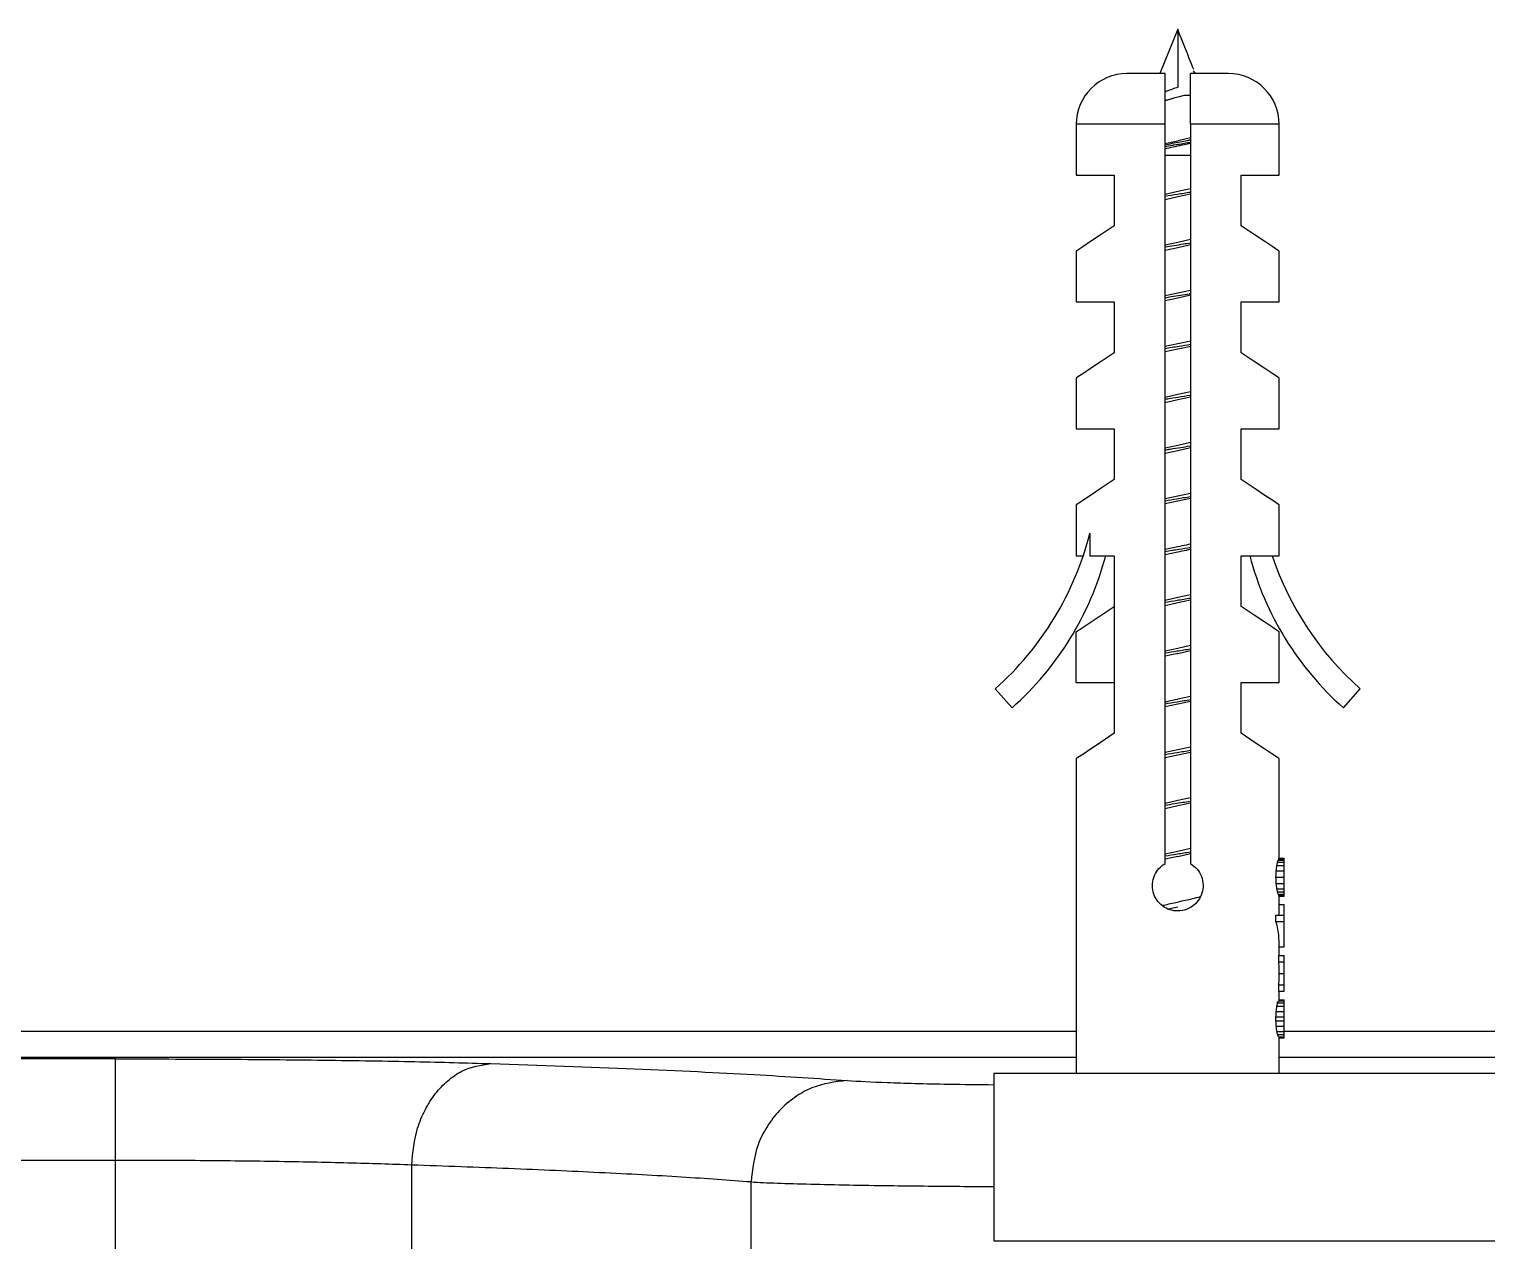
# Model space of a CAD drawing. Header units: millimetres. Extents: x 6110 to 6704, y -2661 to -1821.
# Drawn here: x 6292.13 to 6306.5, y -1891.91 to -1879.97 of the extents above; entities that cross this region are included whole.
import ezdxf

# ---------------------------------------------------------------- set-up
doc = ezdxf.new("R2010")
doc.units = ezdxf.units.MM
doc.header["$LTSCALE"] = 0.1
doc.layers.get('0').update_dxf_attribs({"lineweight": 15})

msp = doc.modelspace()

# ---------------------------------------------------------------- linework, layer by layer
at = {"linetype": 'Continuous', "lineweight": 25}
for p, q in [((6303.4517, -1879.9696), (6303.2767, -1880.4071)), ((6303.4517, -1879.9696), (6303.4517, -1880.5411)), ((6303.3267, -1880.4071), (6302.9517, -1880.4071)), ((6303.9517, -1880.4071), (6303.5767, -1880.4071)), ((6303.6261, -1880.4055), (6303.608, -1880.3791)), ((6303.6267, -1880.4071), (6303.6261, -1880.4055)), ((6303.5151, -1880.6221), (6303.4517, -1880.6402)), ((6303.5793, -1880.6221), (6303.5151, -1880.6221)), ((6302.4517, -1880.9071), (6302.4517, -1881.4071)), ((6303.3267, -1880.9071), (6302.4517, -1880.9071)), ((6303.3267, -1888.1906), (6303.3267, -1880.9071)), ((6303.5767, -1880.9071), (6303.5767, -1888.1906)), ((6304.4517, -1880.9071), (6303.5767, -1880.9071)), ((6304.4517, -1881.4071), (6304.4517, -1880.9071)), ((6303.5767, -1881.0403), (6303.4517, -1881.0688)), ((6303.5767, -1881.214), (6303.4517, -1881.214)), ((6302.4517, -1881.4071), (6302.8267, -1881.4071)), ((6302.8267, -1881.4071), (6302.8267, -1881.9071)), ((6304.0767, -1881.4071), (6304.4517, -1881.4071)), ((6304.0767, -1881.9071), (6304.0767, -1881.4071)), ((6303.5767, -1881.5428), (6303.4517, -1881.57)), ((6303.4517, -1881.57), (6303.3267, -1881.5972)), ((6303.3267, -1881.6464), (6303.4517, -1881.6192)), ((6303.4517, -1881.6192), (6303.5767, -1881.5919)), ((6303.4517, -1882.07), (6303.3267, -1882.0973)), ((6303.3267, -1882.1463), (6303.4517, -1882.1191)), ((6303.5767, -1882.0428), (6303.4517, -1882.07)), ((6303.4517, -1882.1191), (6303.5767, -1882.0919)), ((6302.4517, -1882.1571), (6302.4517, -1882.6571)), ((6304.4517, -1882.6571), (6304.4517, -1882.1571)), ((6303.5767, -1882.5428), (6303.4517, -1882.57)), ((6302.4517, -1882.6571), (6302.8267, -1882.6571)), ((6302.8267, -1882.6571), (6302.8267, -1883.1571)), ((6303.4517, -1882.57), (6303.3267, -1882.5972)), ((6303.4517, -1882.6191), (6303.3267, -1882.6463)), ((6303.5767, -1882.5919), (6303.4517, -1882.6191)), ((6304.0767, -1882.6571), (6304.4517, -1882.6571)), ((6304.0767, -1883.1571), (6304.0767, -1882.6571)), ((6303.4517, -1883.07), (6303.3267, -1883.0972)), ((6303.3267, -1883.1464), (6303.4517, -1883.1192)), ((6303.5802, -1883.0422), (6303.4517, -1883.07)), ((6303.4517, -1883.1192), (6303.5802, -1883.0913)), ((6302.4517, -1883.4071), (6302.4517, -1883.9071)), ((6304.4517, -1883.9071), (6304.4517, -1883.4071)), ((6303.4517, -1883.57), (6303.3267, -1883.5972)), ((6303.5767, -1883.5428), (6303.4517, -1883.57)), ((6303.3267, -1883.6464), (6303.4517, -1883.6192)), ((6303.4517, -1883.6192), (6303.5767, -1883.5919)), ((6302.4517, -1883.9071), (6302.8267, -1883.9071)), ((6302.8267, -1883.9071), (6302.8267, -1884.4071)), ((6304.0767, -1883.9071), (6304.4517, -1883.9071)), ((6304.0767, -1884.4071), (6304.0767, -1883.9071)), ((6303.4517, -1884.07), (6303.3267, -1884.0973)), ((6303.3267, -1884.1463), (6303.4517, -1884.1191)), ((6303.5767, -1884.0428), (6303.4517, -1884.07)), ((6303.4517, -1884.1191), (6303.5767, -1884.0919)), ((6303.4517, -1884.57), (6303.3267, -1884.5972)), ((6303.5767, -1884.5428), (6303.4517, -1884.57)), ((6302.4517, -1884.6571), (6302.4517, -1885.1571)), ((6303.4517, -1884.6191), (6303.3267, -1884.6465)), ((6303.5767, -1884.5919), (6303.4517, -1884.6191)), ((6304.4517, -1885.1571), (6304.4517, -1884.6571)), ((6302.5857, -1884.9338), (6302.5857, -1885.1571)), ((6303.4517, -1885.07), (6303.3267, -1885.0972)), ((6303.3267, -1885.1464), (6303.4517, -1885.1192)), ((6302.4517, -1885.1571), (6302.5204, -1885.1571)), ((6302.5857, -1885.1571), (6302.8267, -1885.1571)), ((6302.8267, -1885.1571), (6302.8267, -1886.9071)), ((6304.0767, -1885.1571), (6304.4517, -1885.1571)), ((6304.0767, -1885.6571), (6304.0767, -1885.1571)), ((6303.4517, -1885.57), (6303.3267, -1885.5972)), ((6303.5767, -1885.5428), (6303.4517, -1885.57)), ((6302.4517, -1885.9071), (6302.8267, -1885.6571)), ((6303.3267, -1885.6464), (6303.4517, -1885.6192)), ((6303.4517, -1885.6192), (6303.5767, -1885.592)), ((6302.4517, -1886.4071), (6302.4517, -1885.9071)), ((6304.4517, -1886.4071), (6304.4517, -1885.9071)), ((6303.4517, -1886.07), (6303.3267, -1886.0973)), ((6303.4517, -1886.1191), (6303.3267, -1886.1464)), ((6303.5767, -1886.0428), (6303.4517, -1886.07)), ((6303.4517, -1886.1191), (6303.5767, -1886.0919)), ((6302.4517, -1886.4071), (6302.8267, -1886.4071)), ((6304.0767, -1886.4071), (6304.4517, -1886.4071)), ((6304.0767, -1886.9071), (6304.0767, -1886.4071)), ((6301.6535, -1886.4681), (6301.8193, -1886.6553)), ((6303.5767, -1886.5428), (6303.4517, -1886.57)), ((6305.0842, -1886.6553), (6305.2499, -1886.4681)), ((6303.4517, -1886.6191), (6303.3267, -1886.6463)), ((6303.5767, -1886.592), (6303.4517, -1886.6191)), ((6302.4517, -1887.1571), (6302.4517, -1890.2571)), ((6303.4517, -1887.07), (6303.3267, -1887.0972)), ((6303.3267, -1887.1464), (6303.4517, -1887.1192)), ((6303.5767, -1887.0427), (6303.4517, -1887.07)), ((6303.4517, -1887.1192), (6303.5767, -1887.092)), ((6304.4517, -1888.1362), (6304.4517, -1887.1571)), ((6303.4517, -1887.57), (6303.3267, -1887.5972)), ((6303.5767, -1887.5428), (6303.4517, -1887.57)), ((6303.4517, -1887.6192), (6303.5767, -1887.592)), ((6303.3267, -1887.6464), (6303.4517, -1887.6192)), ((6303.4517, -1888.07), (6303.3267, -1888.0973)), ((6303.4517, -1888.1192), (6303.3267, -1888.1464)), ((6303.5767, -1888.0427), (6303.4517, -1888.07)), ((6303.4517, -1888.1192), (6303.5767, -1888.0919)), ((6304.4428, -1888.1571), (6304.5017, -1888.1571)), ((6304.4466, -1888.1467), (6304.5017, -1888.1467)), ((6304.4506, -1888.1362), (6304.5017, -1888.1362)), ((6304.5017, -1888.1467), (6304.5017, -1888.1362)), ((6304.5017, -1888.1571), (6304.5017, -1888.1467)), ((6304.5017, -1888.1779), (6304.5017, -1888.1571)), ((6304.4226, -1888.2612), (6304.5017, -1888.2612)), ((6304.43, -1888.2092), (6304.5017, -1888.2092)), ((6304.4362, -1888.1779), (6304.5017, -1888.1779)), ((6304.5017, -1888.2092), (6304.5017, -1888.1779)), ((6304.5017, -1888.2612), (6304.5017, -1888.2092)), ((6304.5017, -1888.3237), (6304.5017, -1888.2612)), ((6304.42, -1888.3237), (6304.5017, -1888.3237)), ((6304.4226, -1888.3862), (6304.5017, -1888.3862)), ((6304.43, -1888.4383), (6304.5017, -1888.4383)), ((6304.5017, -1888.3862), (6304.5017, -1888.3237)), ((6304.5017, -1888.4383), (6304.5017, -1888.3862)), ((6304.5017, -1888.4696), (6304.5017, -1888.4383)), ((6304.4362, -1888.4696), (6304.5017, -1888.4696)), ((6304.4428, -1888.4904), (6304.5017, -1888.4904)), ((6304.4466, -1888.5008), (6304.5017, -1888.5008)), ((6304.4506, -1888.5112), (6304.5017, -1888.5112)), ((6304.4517, -1888.6987), (6304.4517, -1888.5112)), ((6304.4517, -1888.5946), (6304.5017, -1888.5946)), ((6304.5017, -1888.4904), (6304.5017, -1888.4696)), ((6304.5017, -1888.5008), (6304.5017, -1888.4904)), ((6304.5017, -1888.5112), (6304.5017, -1888.5008)), ((6304.5017, -1888.6987), (6304.5017, -1888.5946)), ((6303.4517, -1888.6191), (6303.3603, -1888.639)), ((6304.42, -1888.7612), (6304.42, -1888.6987)), ((6304.42, -1888.6987), (6304.5017, -1888.6987)), ((6304.5017, -1888.7612), (6304.5017, -1888.6987)), ((6304.42, -1888.7612), (6304.5017, -1888.7612)), ((6304.5017, -1889.0112), (6304.5017, -1888.7612)), ((6304.4517, -1889.0946), (6304.4517, -1888.9788)), ((6304.4517, -1889.0112), (6304.5017, -1889.0112)), ((6304.4476, -1889.1571), (6304.4476, -1889.0946)), ((6304.4476, -1889.0946), (6304.5017, -1889.0946)), ((6304.4476, -1889.1571), (6304.5017, -1889.1571)), ((6304.5017, -1889.1571), (6304.5017, -1889.0946)), ((6304.5017, -1889.2717), (6304.5017, -1889.1571)), ((6304.4517, -1889.3113), (6304.4517, -1889.232)), ((6304.4517, -1889.2717), (6304.5017, -1889.2717)), ((6304.5017, -1889.3862), (6304.5017, -1889.2717)), ((6304.4476, -1889.4487), (6304.4476, -1889.3862)), ((6304.4476, -1889.3862), (6304.5017, -1889.3862)), ((6304.4476, -1889.4487), (6304.5017, -1889.4487)), ((6304.4517, -1889.5425), (6304.4517, -1889.4487)), ((6304.5017, -1889.4487), (6304.5017, -1889.3862)), ((6304.43, -1889.5946), (6304.5017, -1889.5946)), ((6304.4362, -1889.5633), (6304.5017, -1889.5633)), ((6304.4442, -1889.5425), (6304.5017, -1889.5425)), ((6304.4517, -1889.5321), (6304.5017, -1889.5321)), ((6304.5017, -1889.5425), (6304.5017, -1889.5321)), ((6304.5017, -1889.5633), (6304.5017, -1889.5425)), ((6304.5017, -1889.5946), (6304.5017, -1889.5633)), ((6304.5017, -1889.6467), (6304.5017, -1889.5946)), ((6304.42, -1889.7404), (6304.42, -1889.6987)), ((6304.42, -1889.6987), (6304.5017, -1889.6987)), ((6304.42, -1889.7404), (6304.5017, -1889.7404)), ((6304.4226, -1889.6467), (6304.5017, -1889.6467)), ((6304.5017, -1889.6987), (6304.5017, -1889.6467)), ((6304.5017, -1889.7404), (6304.5017, -1889.6987)), ((6304.5017, -1889.7925), (6304.5017, -1889.7404)), ((6288.4509, -1889.8422), (6302.4517, -1889.8422)), ((6304.4226, -1889.7925), (6304.5017, -1889.7925)), ((6304.43, -1889.8446), (6304.5017, -1889.8446)), ((6304.4362, -1889.8758), (6304.5017, -1889.8758)), ((6304.5017, -1889.8446), (6304.5017, -1889.7925)), ((6304.5017, -1889.8422), (6311.4017, -1889.8422)), ((6304.5017, -1889.8758), (6304.5017, -1889.8446)), ((6304.5017, -1889.8967), (6304.5017, -1889.8758)), ((6304.4442, -1889.8967), (6304.5017, -1889.8967)), ((6304.4517, -1890.2571), (6304.4517, -1889.8967)), ((6304.4517, -1889.9071), (6304.5017, -1889.9071)), ((6304.5017, -1889.9071), (6304.5017, -1889.8967)), ((6292.9817, -1890.1145), (6230.6389, -1890.1145)), ((6302.4517, -1890.1008), (6250.4825, -1890.1008)), ((6311.4517, -1890.1008), (6304.4517, -1890.1008)), ((6301.6392, -1890.2571), (6301.6392, -1891.9071)), ((6314.2642, -1890.2571), (6301.6392, -1890.2571)), ((6292.9817, -1891.1142), (6230.6389, -1891.1142)), ((6292.9817, -1917.034), (6292.9817, -1891.1142)), ((6295.9024, -1905.5052), (6295.9024, -1891.1606)), ((6299.2471, -1905.2423), (6299.2471, -1891.3274)), ((6301.6392, -1891.9071), (6314.2642, -1891.9071))]:
    msp.add_line(p, q, dxfattribs=at)
at = {"linetype": 'Continuous', "lineweight": 25, "flags": 128}
for points in [[(6302.8267, -1881.9071), (6302.6976, -1881.9931), (6302.5927, -1882.0631), (6302.5152, -1882.1147), (6302.4677, -1882.1464), (6302.4517, -1882.1571)], [(6304.4517, -1882.1571), (6304.4357, -1882.1464), (6304.3882, -1882.1147), (6304.3108, -1882.0631), (6304.2058, -1881.9931), (6304.0767, -1881.9071)], [(6302.8267, -1883.1571), (6302.6976, -1883.2431), (6302.5927, -1883.3131), (6302.5152, -1883.3647), (6302.4677, -1883.3964), (6302.4517, -1883.4071)], [(6304.4517, -1883.4071), (6304.4357, -1883.3964), (6304.3882, -1883.3647), (6304.3108, -1883.3131), (6304.2058, -1883.2431), (6304.0767, -1883.1571)], [(6302.8267, -1884.4071), (6302.6976, -1884.4931), (6302.5927, -1884.5631), (6302.5152, -1884.6147), (6302.4677, -1884.6464), (6302.4517, -1884.6571)], [(6304.4517, -1884.6571), (6304.4357, -1884.6464), (6304.3882, -1884.6147), (6304.3108, -1884.5631), (6304.2058, -1884.4931), (6304.0767, -1884.4071)], [(6304.4517, -1885.9071), (6304.4357, -1885.8964), (6304.3882, -1885.8647), (6304.3108, -1885.8131), (6304.2058, -1885.7431), (6304.0767, -1885.6571)], [(6302.8267, -1886.9071), (6302.6976, -1886.9931), (6302.5927, -1887.0631), (6302.5152, -1887.1147), (6302.4677, -1887.1464), (6302.4517, -1887.1571)], [(6304.4517, -1887.1571), (6304.4357, -1887.1464), (6304.3882, -1887.1147), (6304.3108, -1887.0631), (6304.2058, -1886.9931), (6304.0767, -1886.9071)]]:
    msp.add_lwpolyline(points, dxfattribs=at)
at = {"linetype": 'Continuous', "lineweight": 25}
for centre, radius, start, end in [((6302.9517, -1880.9071), 0.5, 90, 180), ((6303.9517, -1880.9071), 0.5, 0, 90), ((6299.6387, -1884.1937), 3.0385, 311.536, 345.90318), ((6299.8045, -1884.3808), 3.0385, 311.536, 345.19848), ((6307.099, -1884.3808), 3.0385, 194.80152, 228.464), ((6307.2647, -1884.1937), 3.0385, 198.48518, 228.464)]:
    msp.add_arc(centre, radius, start, end, dxfattribs=at)
for centre, major_axis, ratio, start_param, end_param in [((6303.4517, -1888.092), (1, 0), 0.4895843, 6.1067393, 6.1498115), ((6303.4517, -1888.1137), (1, 0), 0.3263874, 6.1498115, 6.1819487), ((6303.4517, -1888.1269), (1, 0), 0.1958349, 6.1819487, 6.2352947), ((6303.4517, -1886.855), (0, 5.875), 0.1702127, 4.4597087, 4.4706806), ((6303.4517, -1887.8706), (0, 1.6319), 0.6127668, 4.4706806, 4.5034247), ((6303.4517, -1888.006), (1, 0), 0.9791668, 6.074221, 6.1067393), ((6303.4517, -1889.7925), (0, 5.875), 0.1702127, 4.9540974, 4.9650692), ((6303.4517, -1888.7769), (0, 1.6319), 0.6127654, 4.9213533, 4.9540974), ((6303.4517, -1888.6415), (1, 0), 0.9791668, 0.1764461, 0.2089643), ((6303.4517, -1888.5555), (1, 0), 0.4895843, 0.1333738, 0.1764461), ((6303.4517, -1888.5338), (1, 0), 0.3263874, 0.1012367, 0.1333738), ((6303.4517, -1888.5206), (1, 0), 0.1958326, 0.0478906, 0.1012367), ((6303.4517, -1888.9788), (1, 0), 0.8703706, 0, 0.2526803), ((6303.4517, -1889.232), (1, 0), 0.8285256, 0, 0.0905492), ((6303.4517, -1889.3113), (1, 0), 0.828526, 6.1926361, 6.2831853), ((6303.4517, -1889.256), (0, 1.6319), 0.6127658, 4.4706806, 4.5034247), ((6303.4517, -1889.3915), (1, 0), 0.9791668, 6.074221, 6.1067393), ((6303.4517, -1889.4946), (1, 0), 0.3916667, 6.1067393, 6.1605376), ((6303.4517, -1888.4748), (0, 4.8958), 0.2042553, 4.4597087, 4.4706806), ((6303.4517, -1890.9644), (0, 4.8958), 0.2042553, 4.9540974, 4.9650692), ((6303.4517, -1890.1831), (0, 1.6319), 0.6127659, 4.9213533, 4.9540974), ((6303.4517, -1890.0477), (1, 0), 0.9791668, 0.1764461, 0.2089643), ((6303.4517, -1889.9446), (1, 0), 0.3916665, 0.1226477, 0.1764461)]:
    msp.add_ellipse(centre, major_axis=major_axis, ratio=ratio, start_param=start_param, end_param=end_param, dxfattribs=at)
for points, knots in [([(6303.609, -1880.3652), (6303.6075, -1880.3614), (6303.5545, -1880.2297), (6303.5024, -1880.0978), (6303.4517, -1879.9696)], [0, 0, 0, 0, 0.02863736, 1, 1, 1, 1]), ([(6303.3267, -1880.9071), (6303.3267, -1880.8512), (6303.3267, -1880.7396), (6303.3267, -1880.5907), (6303.3267, -1880.4778), (6303.3267, -1880.4162), (6303.3267, -1880.4098), (6303.3267, -1880.4071)], [0, 0, 0, 0, 0.211377, 0.4227305, 0.6345526, 0.8478639, 1, 1, 1, 1]), ([(6303.5767, -1880.9071), (6303.5767, -1880.8512), (6303.5767, -1880.7396), (6303.5767, -1880.5907), (6303.5767, -1880.4778), (6303.5767, -1880.4162), (6303.5767, -1880.4098), (6303.5767, -1880.4071)], [0, 0, 0, 0, 0.211377, 0.4227305, 0.6345526, 0.8478639, 1, 1, 1, 1]), ([(6303.4517, -1880.5411), (6303.4341, -1880.5476), (6303.397, -1880.5614), (6303.3538, -1880.5765), (6303.3314, -1880.5851), (6303.3267, -1880.5869)], [0, 0, 0, 0, 0.41478828, 0.87708263, 1, 1, 1, 1]), ([(6303.4517, -1880.6402), (6303.4169, -1880.6495), (6303.3736, -1880.6612), (6303.3344, -1880.6723), (6303.3267, -1880.6745)], [0, 0, 0, 0, 0.8021946, 1, 1, 1, 1]), ([(6303.4517, -1880.6402), (6303.4146, -1880.65), (6303.3705, -1880.6617), (6303.3327, -1880.6727), (6303.3267, -1880.6744)], [0, 0, 0, 0, 0.8411542, 1, 1, 1, 1]), ([(6303.3267, -1881.108), (6303.3503, -1881.1034), (6303.4229, -1881.0894), (6303.5128, -1881.0729), (6303.5668, -1881.0606), (6303.5767, -1881.0584)], [0, 0, 0, 0, 0.2823421, 0.8688663, 1, 1, 1, 1]), ([(6303.3267, -1881.0966), (6303.3277, -1881.0964), (6303.3653, -1881.0872), (6303.4091, -1881.0778), (6303.4517, -1881.0688)], [0, 0, 0, 0, 0.0263274, 1, 1, 1, 1]), ([(6303.3267, -1881.124), (6303.3499, -1881.1201), (6303.3734, -1881.1162), (6303.3995, -1881.1121), (6303.4066, -1881.1109), (6303.4572, -1881.1029), (6303.5184, -1881.0932), (6303.5675, -1881.0841), (6303.5767, -1881.0824)], [0, 0, 0, 0, 0.2828173, 0.2855033, 0.306907, 0.3660295, 0.8804471, 1, 1, 1, 1]), ([(6303.3267, -1881.1469), (6303.3332, -1881.1454), (6303.3652, -1881.1381), (6303.4302, -1881.1245), (6303.5095, -1881.1079), (6303.5571, -1881.0972), (6303.5767, -1881.0927)], [0, 0, 0, 0, 0.0825669, 0.4063729, 0.7549266, 1, 1, 1, 1]), ([(6303.4517, -1881.214), (6303.4136, -1881.214), (6303.3698, -1881.214), (6303.3317, -1881.214), (6303.3267, -1881.214)], [0, 0, 0, 0, 0.8704141, 1, 1, 1, 1]), ([(6303.3267, -1881.615), (6303.3679, -1881.6083), (6303.4512, -1881.5947), (6303.5346, -1881.5811), (6303.5767, -1881.5743)], [0, 0, 0, 0, 0.4950202, 1, 1, 1, 1]), ([(6303.3267, -1882.1147), (6303.3274, -1882.1146), (6303.3827, -1882.1049), (6303.4755, -1882.0914), (6303.5545, -1882.078), (6303.5767, -1882.0742)], [0, 0, 0, 0, 0.0091215, 0.7209437, 1, 1, 1, 1]), ([(6303.3267, -1882.6151), (6303.3463, -1882.6117), (6303.4224, -1882.5987), (6303.5152, -1882.5852), (6303.5734, -1882.575), (6303.5767, -1882.5744)], [0, 0, 0, 0, 0.2470489, 0.9572911, 1, 1, 1, 1]), ([(6303.3267, -1883.1148), (6303.3728, -1883.1074), (6303.4567, -1883.0939), (6303.5395, -1883.0804), (6303.5767, -1883.0743)], [0, 0, 0, 0, 0.5499219, 1, 1, 1, 1]), ([(6303.3267, -1883.6149), (6303.3361, -1883.6133), (6303.3769, -1883.6064), (6303.4634, -1883.593), (6303.5363, -1883.5809), (6303.5767, -1883.5743)], [0, 0, 0, 0, 0.116843, 0.5103287, 1, 1, 1, 1]), ([(6303.3267, -1884.1148), (6303.3348, -1884.1135), (6303.3465, -1884.1115), (6303.3596, -1884.1094), (6303.3637, -1884.1087), (6303.3643, -1884.1086), (6303.3643, -1884.1086), (6303.3646, -1884.1086), (6303.3656, -1884.1084), (6303.3698, -1884.1078), (6303.408, -1884.1015), (6303.4761, -1884.0908), (6303.5443, -1884.0801), (6303.5746, -1884.0749), (6303.5767, -1884.0745)], [0, 0, 0, 0, 0.1017737, 0.1474518, 0.1531653, 0.1538818, 0.1539876, 0.1540169, 0.1563123, 0.1662671, 0.2053022, 0.615598, 0.9730826, 1, 1, 1, 1]), ([(6303.3267, -1884.615), (6303.3656, -1884.6087), (6303.4486, -1884.5951), (6303.5323, -1884.5815), (6303.5767, -1884.5744)], [0, 0, 0, 0, 0.4692798, 1, 1, 1, 1]), ([(6303.3267, -1885.1148), (6303.3277, -1885.1146), (6303.3704, -1885.1073), (6303.4582, -1885.0938), (6303.5393, -1885.0806), (6303.5767, -1885.0744)], [0, 0, 0, 0, 0.0126531, 0.5454055, 1, 1, 1, 1]), ([(6303.5767, -1885.0427), (6303.5636, -1885.0457), (6303.5237, -1885.0548), (6303.4806, -1885.0639), (6303.4517, -1885.07)], [0, 0, 0, 0, 0.3302896, 1, 1, 1, 1]), ([(6303.4517, -1885.1192), (6303.4806, -1885.1131), (6303.5237, -1885.104), (6303.5636, -1885.0949), (6303.5767, -1885.0919)], [0, 0, 0, 0, 0.669656, 1, 1, 1, 1]), ([(6303.3267, -1885.615), (6303.3662, -1885.6086), (6303.4493, -1885.595), (6303.5329, -1885.5814), (6303.5767, -1885.5743)], [0, 0, 0, 0, 0.4758724, 1, 1, 1, 1]), ([(6303.3267, -1886.115), (6303.3664, -1886.1085), (6303.4494, -1886.095), (6303.5331, -1886.0814), (6303.5767, -1886.0743)], [0, 0, 0, 0, 0.4779285, 1, 1, 1, 1]), ([(6303.3267, -1886.5972), (6303.3368, -1886.5949), (6303.3762, -1886.5858), (6303.4195, -1886.5768), (6303.4517, -1886.57)], [0, 0, 0, 0, 0.2562365, 1, 1, 1, 1]), ([(6303.3267, -1886.615), (6303.3665, -1886.6085), (6303.4496, -1886.5949), (6303.5332, -1886.5814), (6303.5767, -1886.5743)], [0, 0, 0, 0, 0.479409, 1, 1, 1, 1]), ([(6303.3267, -1887.115), (6303.3668, -1887.1085), (6303.45, -1887.0949), (6303.5335, -1887.0813), (6303.5767, -1887.0743)], [0, 0, 0, 0, 0.4827548, 1, 1, 1, 1]), ([(6303.3267, -1887.6151), (6303.3585, -1887.6099), (6303.4403, -1887.5963), (6303.5249, -1887.5827), (6303.5767, -1887.5744)], [0, 0, 0, 0, 0.3879487, 1, 1, 1, 1]), ([(6303.3267, -1888.115), (6303.3673, -1888.1084), (6303.4504, -1888.0948), (6303.534, -1888.0813), (6303.5767, -1888.0743)], [0, 0, 0, 0, 0.4881417, 1, 1, 1, 1]), ([(6303.5767, -1888.1906), (6303.5998, -1888.2071), (6303.646, -1888.2402), (6303.6892, -1888.3154), (6303.7063, -1888.3987), (6303.6948, -1888.4823), (6303.6575, -1888.557), (6303.5974, -1888.6161), (6303.52, -1888.6526), (6303.4353, -1888.6612), (6303.3535, -1888.6419), (6303.2826, -1888.5975), (6303.2294, -1888.5316), (6303.2007, -1888.451), (6303.2004, -1888.3661), (6303.2275, -1888.2872), (6303.2723, -1888.2271), (6303.3109, -1888.2012), (6303.3267, -1888.1906)], [0, 0, 0, 0, 0.06498929, 0.1299797, 0.19450538, 0.2571829, 0.31956562, 0.38360764, 0.44872633, 0.5126899, 0.57512763, 0.63792632, 0.70242202, 0.76744662, 0.83086672, 0.89306443, 0.95630439, 1, 1, 1, 1]), ([(6303.3005, -1888.6034), (6303.3056, -1888.6021), (6303.3494, -1888.591), (6303.4037, -1888.5799), (6303.4517, -1888.57)], [0, 0, 0, 0, 0.115511, 1, 1, 1, 1]), ([(6303.6714, -1888.5192), (6303.6469, -1888.5257), (6303.5832, -1888.5427), (6303.5018, -1888.5596), (6303.4517, -1888.57)], [0, 0, 0, 0, 0.3851513, 1, 1, 1, 1]), ([(6292.9817, -1890.1145), (6293.3347, -1890.1151), (6294.042, -1890.1163), (6295.0475, -1890.1259), (6295.9635, -1890.1404), (6296.4423, -1890.1541), (6296.6813, -1890.1609)], [0, 0, 0, 0, 0.24959783, 0.49999612, 0.7503976, 1, 1, 1, 1]), ([(6292.9817, -1891.1142), (6292.9817, -1890.9853), (6292.9817, -1890.7276), (6292.9817, -1890.4006), (6292.9817, -1890.1682), (6292.9817, -1890.1324), (6292.9817, -1890.1145)], [0, 0, 0, 0, 0.2499997, 0.5000004, 0.7499988, 1, 1, 1, 1]), ([(6295.9024, -1891.1606), (6295.9142, -1891.0359), (6295.9322, -1890.8443), (6296.0309, -1890.6138), (6296.1309, -1890.4542), (6296.2553, -1890.3258), (6296.4349, -1890.1991), (6296.5842, -1890.176), (6296.6813, -1890.1609)], [0, 0, 0, 0, 0.2397003, 0.3685889, 0.5000006, 0.631409, 0.7603014, 1, 1, 1, 1]), ([(6296.6813, -1890.1609), (6297.1685, -1890.1779), (6298.1431, -1890.212), (6299.3243, -1890.2681), (6299.9036, -1890.3078), (6300.1932, -1890.3277)], [0, 0, 0, 0, 0.3332902, 0.6667009, 1, 1, 1, 1]), ([(6300.1932, -1890.3277), (6300.0748, -1890.342), (6299.8927, -1890.3639), (6299.6733, -1890.4893), (6299.5222, -1890.6183), (6299.4001, -1890.778), (6299.2814, -1891.0098), (6299.2606, -1891.2022), (6299.2471, -1891.3274)], [0, 0, 0, 0, 0.23957368, 0.36843648, 0.50000076, 0.63156398, 0.76042597, 1, 1, 1, 1]), ([(6300.1932, -1890.3277), (6300.3107, -1890.3345), (6300.5453, -1890.348), (6301.0764, -1890.3622), (6301.4876, -1890.367), (6301.6392, -1890.3688)], [0, 0, 0, 0, 0.3874166, 0.7740737, 1, 1, 1, 1]), ([(6295.9024, -1891.1606), (6295.7024, -1891.1534), (6295.3091, -1891.1394), (6294.5664, -1891.1252), (6293.7838, -1891.1159), (6293.2457, -1891.1148), (6292.9817, -1891.1142)], [0, 0, 0, 0, 0.2635163, 0.5180173, 0.7635094, 1, 1, 1, 1]), ([(6299.2471, -1891.3274), (6299.0285, -1891.3112), (6298.6018, -1891.2798), (6297.784, -1891.2361), (6296.8978, -1891.1962), (6296.228, -1891.1722), (6295.9024, -1891.1606)], [0, 0, 0, 0, 0.2697689, 0.5263591, 0.76977, 1, 1, 1, 1]), ([(6299.2471, -1891.3274), (6299.3265, -1891.3312), (6299.4803, -1891.3386), (6299.8174, -1891.3482), (6300.1943, -1891.3562), (6300.5762, -1891.3623), (6300.9461, -1891.3668), (6301.2893, -1891.3701), (6301.5263, -1891.3717), (6301.6392, -1891.3725)], [0, 0, 0, 0, 0.1847206, 0.3577751, 0.5191582, 0.6688692, 0.7835022, 0.8968926, 1, 1, 1, 1])]:
    msp.add_open_spline(points, degree=3, knots=knots, dxfattribs=at)

doc.saveas('drawing.dxf')
